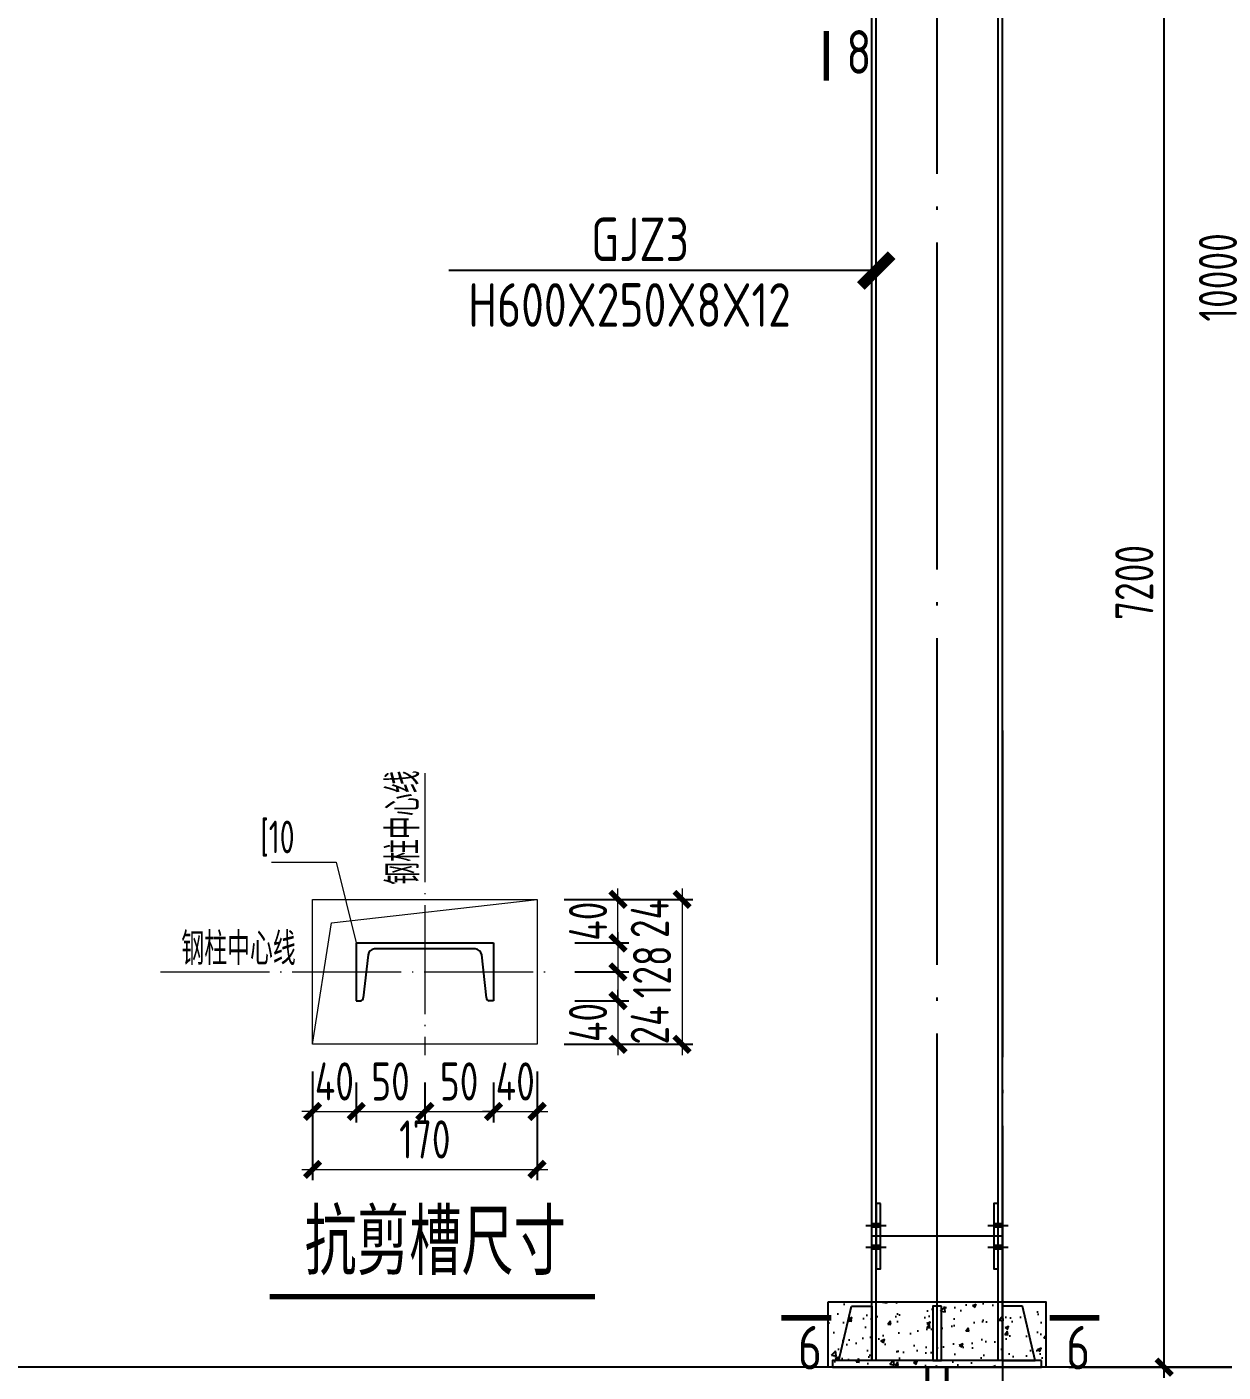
# Model space of a CAD drawing. Extents: x -2746917 to -971774, y -3334247 to -3250358.
# Drawn here: x -995116 to -984136, y -3302149 to -3289804 of the extents above; entities that cross this region are included whole.
import ezdxf
from ezdxf.enums import TextEntityAlignment as Align

# ---------------------------------------------------------------- set-up
doc = ezdxf.new("R2010")
doc.units = 0
doc.header["$LTSCALE"] = 1000
doc.header["$MEASUREMENT"] = 0
doc.header["$PDMODE"] = 35
doc.linetypes.add('4', pattern=[5, 1.5, -1, 1.5, -1])
doc.linetypes.add('DOTE', pattern=[2.42, 2, -0.2, 0.02, -0.2])
doc.layers.get('0').update_dxf_attribs({"linetype": 'CONTINUOUS'})
doc.layers.get('Defpoints').update_dxf_attribs({"linetype": 'CONTINUOUS'})
for name, color, linetype in [('10', 7, 'CONTINUOUS'), ('AXIS', 253, 'DOTE'), ('BEAM_CON', 4, 'CONTINUOUS'), ('COLU', 7, 'CONTINUOUS'), ('DIM', 3, 'CONTINUOUS'), ('HATCH', 254, 'CONTINUOUS'), ('NUM', 7, 'CONTINUOUS'), ('REIN', 1, 'CONTINUOUS'), ('TEXT', 7, 'CONTINUOUS'), ('THIN', 7, 'CONTINUOUS'), ('WALL', 5, 'CONTINUOUS'), ('钢板标注', 253, 'CONTINUOUS')]:
    doc.layers.add(name, color=color, linetype=linetype)
doc.styles.add('SJQYTEXTSTYLE', font='GBXWXT.shx', dxfattribs={"bigfont": 'GBHZFS.shx'})
doc.styles.add('TSSD_Dimension', font='tssdeng.shx', dxfattribs={"width": 0.75, "bigfont": 'Hztxt.shx'})
doc.styles.add('TSSD_Norm', font='tssdeng.shx', dxfattribs={"width": 0.75, "bigfont": 'hztxt.shx'})
doc.styles.add('TSSD_Rein', font='Tssdeng.shx', dxfattribs={"width": 0.75, "bigfont": 'hztxt.shx'})
doc.dimstyles.new('SJQY_30_100', dxfattribs={"dimtxt": 350, "dimasz": 100, "dimexe": 250, "dimexo": 250, "dimgap": 100, "dimtad": 1, "dimdec": 0, "dimlfac": 0.3, "dimzin": 0, "dimdsep": 46, "dimtxsty": 'SJQYTEXTSTYLE', "dimblk": 'ARCHTICK', "dimcen": 0, "dimclrd": 256, "dimclre": 256, "dimclrt": 256, "dimadec": 0, "dimazin": 0, "dimtfac": 1, "dimtdec": 0, "dimtix": 1, "dimtmove": 2, "dimatfit": 1, "dimldrblk": 'ARCHTICK', "dimfxl": 1, "dimtvp": 1, "dimtolj": 1, "dimtzin": 0, "dimlwd": -1, "dimlwe": -1, "dimarcsym": 0})
doc.dimstyles.new('TSSD_10_100', dxfattribs={"dimtxt": 350, "dimasz": 100, "dimexe": 100, "dimexo": 250, "dimgap": 100, "dimtad": 1, "dimdec": 0, "dimlfac": 0.1, "dimzin": 0, "dimdsep": 46, "dimtxsty": 'TSSD_Dimension', "dimblk": 'ARCHTICK', "dimcen": 0, "dimdle": 100, "dimclrt": 7, "dimadec": 0, "dimazin": 0, "dimtfac": 1, "dimtdec": 0, "dimtix": 1, "dimtmove": 2, "dimatfit": 3, "dimldrblk": 'ARCHTICK', "dimfxl": 1, "dimtolj": 1, "dimtzin": 0, "dimlwd": 5, "dimarcsym": 0})
doc.dimstyles.new('TSSD_50_100', dxfattribs={"dimtxt": 350, "dimasz": 100, "dimexe": 100, "dimexo": 250, "dimgap": 100, "dimtad": 1, "dimdec": 0, "dimlfac": 0.5, "dimzin": 0, "dimdsep": 46, "dimtxsty": 'TSSD_Dimension', "dimblk": 'ARCHTICK', "dimcen": 0, "dimdle": 100, "dimclrt": 7, "dimadec": 0, "dimazin": 0, "dimtfac": 1, "dimtdec": 0, "dimtix": 1, "dimtmove": 2, "dimatfit": 3, "dimfxl": 1, "dimtolj": 1, "dimtzin": 0, "dimarcsym": 0})

# ---------------------------------------------------------------- blocks, each defined once
blk = doc.blocks.new('_ArchTick')
at = {"color": 0, "const_width": 0.5}
blk.add_lwpolyline([(-0.707, -0.707), (0.707, 0.707)], dxfattribs=at)
blk = doc.blocks.new('*D82')
at = {"layer": 'Defpoints', "color": 0, "ltscale": 1.5}
for p in [(-985725, -3287703), (-984676, -3287703), (-985725, -3302103, 1)]:
    blk.add_point(p, dxfattribs=at)
at = {"layer": 'DIM', "color": 0, "lineweight": -2, "ltscale": 1.5}
for p, q in [((-984676, -3302203), (-984676, -3287603)), ((-985475, -3287703), (-984576, -3287703)), ((-985475, -3302103), (-984576, -3302103))]:
    blk.add_line(p, q, dxfattribs=at)
at = {"layer": 'DIM', "color": 0, "lineweight": -2, "ltscale": 1.5, "xscale": 100, "yscale": 100, "zscale": 100}
for p, rotation in [((-984676, -3287703), 90), ((-984676, -3302103), 270)]:
    blk.add_blockref('_ArchTick', p, dxfattribs=dict(at, rotation=rotation))
at = {"layer": 'DIM', "color": 7, "ltscale": 1.5, "insert": (-984951, -3294903), "char_height": 350, "attachment_point": 5, "rotation": 90, "style": 'TSSD_Dimension'}
blk.add_mtext('\\A1;7200', dxfattribs=at)
blk = doc.blocks.new('*D86')
at = {"layer": 'Defpoints', "color": 0, "ltscale": 1.5}
for p in [(-985801, -3282103), (-983908, -3282103), (-985801, -3302103)]:
    blk.add_point(p, dxfattribs=at)
at = {"layer": 'DIM', "color": 0, "lineweight": -2, "ltscale": 1.5}
for p, q in [((-983908, -3302203), (-983908, -3282003)), ((-985551, -3282103), (-983808, -3282103)), ((-985551, -3302103), (-983808, -3302103))]:
    blk.add_line(p, q, dxfattribs=at)
at = {"layer": 'DIM', "color": 0, "lineweight": -2, "ltscale": 1.5, "xscale": 100, "yscale": 100, "zscale": 100}
for p, rotation in [((-983908, -3282103), 90), ((-983908, -3302103), 270)]:
    blk.add_blockref('_ArchTick', p, dxfattribs=dict(at, rotation=rotation))
at = {"layer": 'DIM', "color": 7, "ltscale": 1.5, "insert": (-984183, -3292103), "char_height": 350, "attachment_point": 5, "rotation": 90, "style": 'TSSD_Dimension'}
blk.add_mtext('\\A1;10000', dxfattribs=at)
blk = doc.blocks.new('A$C77486477')
at = {"layer": '钢板标注', "color": 1, "linetype": '4'}
for p, q in [((-543.9, 23.3, 1102), (-543.9, -241.7, 1102)), ((-543.9, 23.3, 1102), (86.1, 23.3, 1102)), ((86.1, 23.3, 1102), (86.1, -241.7, 1102)), ((-489.7, -31.6, 1102), (-512.1, -228, 1102)), ((1.8, -4.2, 1102), (-459.5, -4.2, 1102)), ((54.4, -228, 1102), (32, -31.6, 1102)), ((-543.9, -241.7, 1102), (-524.5, -241.7, 1102)), ((86.1, -241.7, 1102), (66.8, -241.7, 1102))]:
    blk.add_line(p, q, dxfattribs=at)
at = {"layer": '钢板标注'}
for centre, radius, start, end in [((-457.6, -36.7, 1102), 32.6, 93.40841, 170.88105), ((-0.2, -36.7, 1102), 32.6, 9.11896, 86.59162), ((-523.7, -230, 1102), 11.8, 266.23489, 9.47589), ((66, -230, 1102), 11.8, 170.5243, 273.76496)]:
    blk.add_arc(centre, radius, start, end, dxfattribs=at)
blk = doc.blocks.new('*D868')
at = {"layer": 'Defpoints', "color": 0}
for p in [(-990335, -3298211), (-990335, -3298476), (-989690, -3298476)]:
    blk.add_point(p, dxfattribs=at)
at = {"layer": 'DIM', "color": 0, "lineweight": -2}
for p, q in [((-990085, -3298211), (-989590, -3298211)), ((-990085, -3298476), (-989590, -3298476))]:
    blk.add_line(p, q, dxfattribs=at)
at = {"layer": 'DIM', "color": 0, "lineweight": 5}
blk.add_line((-989690, -3298111), (-989690, -3298576), dxfattribs=at)
at = {"layer": 'DIM', "color": 0, "lineweight": 5, "xscale": 100, "yscale": 100, "zscale": 100}
for p, rotation in [((-989690, -3298211), 90), ((-989690, -3298476), 270)]:
    blk.add_blockref('_ArchTick', p, dxfattribs=dict(at, rotation=rotation))
at = {"layer": 'DIM', "color": 7, "lineweight": 5, "insert": (-989398, -3297987), "char_height": 350, "attachment_point": 5, "rotation": 90, "style": 'TSSD_Dimension'}
blk.add_mtext('\\A1;24', dxfattribs=at)
blk = doc.blocks.new('*D869')
at = {"layer": 'Defpoints', "color": 0}
for p in [(-990335, -3298476), (-990335, -3298741), (-989690, -3298741)]:
    blk.add_point(p, dxfattribs=at)
at = {"layer": 'DIM', "color": 0, "lineweight": 5}
blk.add_line((-989690, -3298376), (-989690, -3298841), dxfattribs=at)
at = {"layer": 'DIM', "color": 0, "lineweight": -2}
for p, q in [((-990085, -3298476), (-989590, -3298476)), ((-990085, -3298741), (-989590, -3298741))]:
    blk.add_line(p, q, dxfattribs=at)
at = {"layer": 'DIM', "color": 0, "lineweight": 5, "xscale": 100, "yscale": 100, "zscale": 100}
for p, rotation in [((-989690, -3298476), 90), ((-989690, -3298741), 270)]:
    blk.add_blockref('_ArchTick', p, dxfattribs=dict(at, rotation=rotation))
at = {"layer": 'DIM', "color": 7, "lineweight": 5, "insert": (-989398, -3298964), "char_height": 350, "attachment_point": 5, "rotation": 90, "style": 'TSSD_Dimension'}
blk.add_mtext('\\A1;24', dxfattribs=at)
blk = doc.blocks.new('*D870')
at = {"layer": 'Defpoints', "color": 0}
for p in [(-990433, -3297811, -384), (-989690, -3297811), (-990331, -3298211)]:
    blk.add_point(p, dxfattribs=at)
at = {"layer": 'DIM', "color": 0, "lineweight": 5}
for p, q in [((-989690, -3297811), (-989690, -3297711)), ((-989690, -3298211), (-989690, -3297811)), ((-989690, -3298211), (-989690, -3298311))]:
    blk.add_line(p, q, dxfattribs=at)
at = {"layer": 'DIM', "color": 0, "lineweight": -2}
for p, q in [((-990183, -3297811), (-989590, -3297811)), ((-990081, -3298211), (-989590, -3298211))]:
    blk.add_line(p, q, dxfattribs=at)
at = {"layer": 'DIM', "color": 0, "lineweight": 5, "xscale": 100, "yscale": 100, "zscale": 100}
for p, rotation in [((-989690, -3297811), 270), ((-989690, -3298211), 90)]:
    blk.add_blockref('_ArchTick', p, dxfattribs=dict(at, rotation=rotation))
at = {"layer": 'DIM', "color": 7, "lineweight": 5, "insert": (-989965, -3298011), "char_height": 350, "attachment_point": 5, "rotation": 90, "style": 'TSSD_Dimension'}
blk.add_mtext('\\A1;40', dxfattribs=at)
blk = doc.blocks.new('*D871')
at = {"layer": 'Defpoints', "color": 0}
for p in [(-990331, -3298741), (-990433, -3299141, -384), (-989690, -3299141)]:
    blk.add_point(p, dxfattribs=at)
at = {"layer": 'DIM', "color": 0, "lineweight": 5}
for p, q in [((-989690, -3298741), (-989690, -3298641)), ((-989690, -3298741), (-989690, -3299141)), ((-989690, -3299141), (-989690, -3299241))]:
    blk.add_line(p, q, dxfattribs=at)
at = {"layer": 'DIM', "color": 0, "lineweight": -2}
for p, q in [((-990081, -3298741), (-989590, -3298741)), ((-990183, -3299141), (-989590, -3299141))]:
    blk.add_line(p, q, dxfattribs=at)
at = {"layer": 'DIM', "color": 0, "lineweight": 5, "xscale": 100, "yscale": 100, "zscale": 100}
for p, rotation in [((-989690, -3298741), 270), ((-989690, -3299141), 90)]:
    blk.add_blockref('_ArchTick', p, dxfattribs=dict(at, rotation=rotation))
at = {"layer": 'DIM', "color": 7, "lineweight": 5, "insert": (-989965, -3298941), "char_height": 350, "attachment_point": 5, "rotation": 90, "style": 'TSSD_Dimension'}
blk.add_mtext('\\A1;40', dxfattribs=at)
blk = doc.blocks.new('*D872')
at = {"layer": 'Defpoints', "color": 0}
for p in [(-992493, -3299141, -192), (-992093, -3299241), (-992093, -3299757)]:
    blk.add_point(p, dxfattribs=at)
at = {"layer": 'DIM', "color": 0, "lineweight": -2}
for p, q in [((-992493, -3299391), (-992493, -3299857)), ((-992093, -3299491), (-992093, -3299857))]:
    blk.add_line(p, q, dxfattribs=at)
at = {"layer": 'DIM', "color": 0, "lineweight": 5}
for p, q in [((-992493, -3299757), (-992593, -3299757)), ((-992493, -3299757), (-992093, -3299757)), ((-992093, -3299757), (-991993, -3299757))]:
    blk.add_line(p, q, dxfattribs=at)
at = {"layer": 'DIM', "color": 0, "lineweight": 5, "xscale": 100, "yscale": 100, "zscale": 100}
blk.add_blockref('_ArchTick', (-992493, -3299757), dxfattribs=at)
at = {"layer": 'DIM', "color": 0, "lineweight": 5, "xscale": 100, "yscale": 100, "zscale": 100, "rotation": 180}
blk.add_blockref('_ArchTick', (-992093, -3299757), dxfattribs=at)
at = {"layer": 'DIM', "color": 7, "lineweight": 5, "insert": (-992293, -3299482), "char_height": 350, "attachment_point": 5, "style": 'TSSD_Dimension'}
blk.add_mtext('\\A1;40', dxfattribs=at)
blk = doc.blocks.new('*D873')
at = {"layer": 'Defpoints', "color": 0}
for p in [(-992093, -3299241), (-991463, -3299241), (-991463, -3299757)]:
    blk.add_point(p, dxfattribs=at)
at = {"layer": 'DIM', "color": 0, "lineweight": -2}
for p, q in [((-992093, -3299491), (-992093, -3299857)), ((-991463, -3299491), (-991463, -3299857))]:
    blk.add_line(p, q, dxfattribs=at)
at = {"layer": 'DIM', "color": 0, "lineweight": 5}
blk.add_line((-992193, -3299757), (-991363, -3299757), dxfattribs=at)
at = {"layer": 'DIM', "color": 0, "lineweight": 5, "xscale": 100, "yscale": 100, "zscale": 100, "rotation": 180}
blk.add_blockref('_ArchTick', (-992093, -3299757), dxfattribs=at)
at = {"layer": 'DIM', "color": 0, "lineweight": 5, "xscale": 100, "yscale": 100, "zscale": 100}
blk.add_blockref('_ArchTick', (-991463, -3299757), dxfattribs=at)
at = {"layer": 'DIM', "color": 7, "lineweight": 5, "insert": (-991778, -3299482), "char_height": 350, "attachment_point": 5, "style": 'TSSD_Dimension'}
blk.add_mtext('\\A1;50', dxfattribs=at)
blk = doc.blocks.new('*D874')
at = {"layer": 'Defpoints', "color": 0}
for p in [(-991463, -3299241), (-990833, -3299241), (-990833, -3299757)]:
    blk.add_point(p, dxfattribs=at)
at = {"layer": 'DIM', "color": 0, "lineweight": -2}
for p, q in [((-991463, -3299491), (-991463, -3299857)), ((-990833, -3299491), (-990833, -3299857))]:
    blk.add_line(p, q, dxfattribs=at)
at = {"layer": 'DIM', "color": 0, "lineweight": 5}
blk.add_line((-991563, -3299757), (-990733, -3299757), dxfattribs=at)
at = {"layer": 'DIM', "color": 0, "lineweight": 5, "xscale": 100, "yscale": 100, "zscale": 100, "rotation": 180}
blk.add_blockref('_ArchTick', (-991463, -3299757), dxfattribs=at)
at = {"layer": 'DIM', "color": 0, "lineweight": 5, "xscale": 100, "yscale": 100, "zscale": 100}
blk.add_blockref('_ArchTick', (-990833, -3299757), dxfattribs=at)
at = {"layer": 'DIM', "color": 7, "lineweight": 5, "insert": (-991148, -3299482), "char_height": 350, "attachment_point": 5, "style": 'TSSD_Dimension'}
blk.add_mtext('\\A1;50', dxfattribs=at)
blk = doc.blocks.new('*D875')
at = {"layer": 'Defpoints', "color": 0}
for p in [(-990433, -3299141, -192), (-990833, -3299241), (-990433, -3299757)]:
    blk.add_point(p, dxfattribs=at)
at = {"layer": 'DIM', "color": 0, "lineweight": -2}
for p, q in [((-990433, -3299391), (-990433, -3299857)), ((-990833, -3299491), (-990833, -3299857))]:
    blk.add_line(p, q, dxfattribs=at)
at = {"layer": 'DIM', "color": 0, "lineweight": 5}
for p, q in [((-990833, -3299757), (-990933, -3299757)), ((-990833, -3299757), (-990433, -3299757)), ((-990433, -3299757), (-990333, -3299757))]:
    blk.add_line(p, q, dxfattribs=at)
at = {"layer": 'DIM', "color": 0, "lineweight": 5, "xscale": 100, "yscale": 100, "zscale": 100}
blk.add_blockref('_ArchTick', (-990833, -3299757), dxfattribs=at)
at = {"layer": 'DIM', "color": 0, "lineweight": 5, "xscale": 100, "yscale": 100, "zscale": 100, "rotation": 180}
blk.add_blockref('_ArchTick', (-990433, -3299757), dxfattribs=at)
at = {"layer": 'DIM', "color": 7, "lineweight": 5, "insert": (-990633, -3299482), "char_height": 350, "attachment_point": 5, "style": 'TSSD_Dimension'}
blk.add_mtext('\\A1;40', dxfattribs=at)
blk = doc.blocks.new('*D876')
at = {"layer": 'Defpoints', "color": 0}
for p in [(-992493, -3299141, -192), (-990433, -3299141, -192), (-990433, -3300289)]:
    blk.add_point(p, dxfattribs=at)
at = {"layer": 'DIM', "color": 0, "lineweight": -2}
for p, q in [((-992493, -3299391), (-992493, -3300389)), ((-990433, -3299391), (-990433, -3300389))]:
    blk.add_line(p, q, dxfattribs=at)
at = {"layer": 'DIM', "color": 0, "lineweight": 5}
blk.add_line((-992593, -3300289), (-990333, -3300289), dxfattribs=at)
at = {"layer": 'DIM', "color": 0, "lineweight": 5, "xscale": 100, "yscale": 100, "zscale": 100, "rotation": 180}
blk.add_blockref('_ArchTick', (-992493, -3300289), dxfattribs=at)
at = {"layer": 'DIM', "color": 0, "lineweight": 5, "xscale": 100, "yscale": 100, "zscale": 100}
blk.add_blockref('_ArchTick', (-990433, -3300289), dxfattribs=at)
at = {"layer": 'DIM', "color": 7, "lineweight": 5, "insert": (-991463, -3300014), "char_height": 350, "attachment_point": 5, "style": 'TSSD_Dimension'}
blk.add_mtext('\\A1;170', dxfattribs=at)
blk = doc.blocks.new('*D877')
at = {"layer": 'Defpoints', "color": 0}
for p in [(-990433, -3297811, -192), (-990433, -3299141, -192), (-989102, -3299141)]:
    blk.add_point(p, dxfattribs=at)
at = {"layer": 'DIM', "color": 0, "lineweight": 5}
blk.add_line((-989102, -3297711), (-989102, -3299241), dxfattribs=at)
at = {"layer": 'DIM', "color": 0, "lineweight": -2}
for p, q in [((-990183, -3297811), (-989002, -3297811)), ((-990183, -3299141), (-989002, -3299141))]:
    blk.add_line(p, q, dxfattribs=at)
at = {"layer": 'DIM', "color": 0, "lineweight": 5, "xscale": 100, "yscale": 100, "zscale": 100}
for p, rotation in [((-989102, -3297811), 90), ((-989102, -3299141), 270)]:
    blk.add_blockref('_ArchTick', p, dxfattribs=dict(at, rotation=rotation))
at = {"layer": 'DIM', "color": 7, "lineweight": 5, "insert": (-989377, -3298476), "char_height": 350, "attachment_point": 5, "rotation": 90, "style": 'TSSD_Dimension'}
blk.add_mtext('\\A1;128', dxfattribs=at)

msp = doc.modelspace()

# ---------------------------------------------------------------- hatches: boundary and pattern name
at = {"layer": 'HATCH', "ltscale": 1.5}
h = msp.add_hatch(dxfattribs=at)
h.set_pattern_fill('CONCRETE', color=251, scale=50, style=0)
h.set_pattern_definition([(50, (-21844.63, -155097), (358.63009, -31.376067), [37.5, -412.5]), (355, (-21844.63, -155097), (-69.375667, 376.096067), [30, -330]), (100.4514, (-21814.74, -155099.6), (289.25469, 344.71977), [31.870095, -350.571056]), (46.1842, (-21844.63, -154997), (533.620524, -82.75951), [56.25, -618.75]), (96.6356, (-21800.16, -155003.9), (467.33135, 487.058935), [47.80514, -525.8565]), (351.1842, (-21844.63, -154997), (467.33097, 487.0593), [45, -495]), (21, (-21794.63, -155022), (298.453526, -201.309445), [37.5, -412.5]), (326, (-21794.63, -155022), (121.657666, 362.575023), [30, -330]), (71.4514, (-21769.76, -155038.77), (420.111314, 161.26525), [31.870095, -350.571056]), (37.5, (-21844.63, -155097), (6.0799277, 166.446927), [0, -326, 0, -335, 0, -331.25]), (7.5, (-21844.63, -155097), (131.534769, 197.205856), [0, -191, 0, -318.5, 0, -126.25]), (327.5, (-21956.13, -155097), (266.911218, -11.277436), [0, -125, 0, -390, 0, -517.5]), (317.5, (-22006.13, -155097), (291.593085, 50.052491), [0, -162.5, 0, -259, 0, -367.5])])
h.paths.add_polyline_path([(-985761.42, -3301502.8), (-987761.42, -3301502.8), (-987761.42, -3302102.8), (-985761.42, -3302102.8)])

# ---------------------------------------------------------------- linework, layer by layer
at = {"layer": '10', "color": 6, "const_width": 51.43}
for points in [[(-987777.57, -3290299.15), (-987777.57, -3289842.01)], [(-988189.85, -3301650.54), (-987732.71, -3301650.54)], [(-985727.92, -3301650.54), (-985270.78, -3301650.54)]]:
    msp.add_lwpolyline(points, dxfattribs=at)
at = {"layer": 'AXIS', "ltscale": 1.5}
for p, q in [((-986761.42, -3302042.8), (-986761.42, -3282102.8)), ((-986161.42, -3296260.24), (-986161.42, -3302704.94)), ((-986161.42, -3300902.8), (-987361.42, -3300902.8))]:
    msp.add_line(p, q, dxfattribs=at)
at = {"layer": 'AXIS', "lineweight": 5, "ltscale": 0.5}
for p, q in [((-991462.72, -3296652.95, -384), (-991462.72, -3299240.67, -384)), ((-993889.48, -3298475.67, -384), (-990332.71, -3298475.67, -384))]:
    msp.add_line(p, q, dxfattribs=at)
at = {"layer": 'BEAM_CON', "ltscale": 1.5}
for p, q in [((-987361.42, -3302042.8), (-987361.42, -3282023)), ((-987321.42, -3302042.8), (-987321.42, -3282027)), ((-986201.42, -3302042.8), (-986201.42, -3282102.8)), ((-986161.42, -3302042.8), (-986161.42, -3282102.8)), ((-987414.83, -3300802.8), (-987228.01, -3300802.8)), ((-986294.83, -3300802.8), (-986108.01, -3300802.8)), ((-987414.83, -3301002.8), (-987228.01, -3301002.8)), ((-986294.83, -3301002.8), (-986108.01, -3301002.8)), ((-987361.42, -3302102.8), (-986161.42, -3302102.8))]:
    msp.add_line(p, q, dxfattribs=at)
for points in [[(-987281.42, -3300602.8), (-987321.42, -3300602.8), (-987321.42, -3301202.8), (-987281.42, -3301202.8)], [(-986201.42, -3300602.8), (-986241.42, -3300602.8), (-986241.42, -3301202.8), (-986201.42, -3301202.8)], [(-987546.29, -3301542.8), (-987361.42, -3301542.8), (-987361.42, -3302042.8), (-987661.42, -3302042.8)], [(-986721.42, -3301542.8), (-986801.42, -3301542.8), (-986801.42, -3302042.8), (-986721.42, -3302042.8)], [(-985976.54, -3301542.8), (-986161.42, -3301542.8), (-986161.42, -3302042.8), (-985861.42, -3302042.8)], [(-985801.42, -3302042.8), (-987721.42, -3302042.8), (-987721.42, -3302102.8), (-985801.42, -3302102.8)], [(-986661.42, -3302102.8), (-986861.42, -3302102.8), (-986861.42, -3302302.8), (-986661.42, -3302302.8)], [(-986681.42, -3302102.8), (-986841.42, -3302102.8), (-986841.42, -3302302.8), (-986681.42, -3302302.8)]]:
    msp.add_lwpolyline(points, close=True, dxfattribs=at)
at = {"layer": 'COLU', "lineweight": 5}
for p, q in [((-992871.7, -3297469.25), (-992276.2, -3297469.25)), ((-992276.2, -3297469.25), (-992092.72, -3298210.67, -384)), ((-992321.03, -3298024.68, -192), (-990432.71, -3297810.67, -384)), ((-992492.72, -3299140.67, -384), (-992321.03, -3298024.68, -192))]:
    msp.add_line(p, q, dxfattribs=at)
at = {"layer": 'COLU', "lineweight": 5, "elevation": -384}
msp.add_lwpolyline([(-992492.72, -3297810.67), (-990432.71, -3297810.67), (-990432.71, -3299140.67), (-992492.72, -3299140.67)], close=True, dxfattribs=at)
at = {"layer": 'COLU', "color": 251}
msp.add_lwpolyline([(-987761.42, -3301502.8), (-985761.42, -3301502.8), (-985761.42, -3302102.8), (-987761.42, -3302102.8)], close=True, dxfattribs=at)
at = {"layer": 'NUM', "const_width": 50, "elevation": -192}
msp.add_lwpolyline([(-989899.95, -3301457.29), (-992887.19, -3301457.29)], dxfattribs=at)
at = {"layer": 'REIN', "color": 4, "const_width": 50}
for points in [[(-987361.42, -3300802.8), (-987281.42, -3300802.8)], [(-986241.42, -3300802.8), (-986161.42, -3300802.8)], [(-987361.42, -3301002.8), (-987281.42, -3301002.8)], [(-986241.42, -3301002.8), (-986161.42, -3301002.8)]]:
    msp.add_lwpolyline(points, dxfattribs=at)
at = {"layer": 'WALL', "color": 4}
msp.add_line((-983712.98, -3302102.8), (-1047490.38, -3302102.8), dxfattribs=at)

# ---------------------------------------------------------------- block references
at = {"layer": 'COLU', "lineweight": 5, "xscale": 2, "yscale": 2, "zscale": 2}
msp.add_blockref('A$C77486477', (-991004.97, -3298257.26, -2588), dxfattribs=at)

# ---------------------------------------------------------------- texts
at = {"layer": '10', "color": 6, "style": 'TSSD_Rein', "width": 0.8}
for s, p in [('8', (-987593.74, -3290234.8)), ('6', (-988038.5, -3302124.94)), ('6', (-985576.57, -3302124.94))]:
    msp.add_text(s, height=400, dxfattribs=at).set_placement(p)
at = {"layer": 'TEXT', "color": 6, "style": 'TSSD_Norm', "width": 0.8}
msp.add_text('GJZ3', height=400, dxfattribs=at).set_placement((-989937.71, -3291953.82))
at = {"layer": 'TEXT', "style": 'TSSD_Norm', "width": 0.8}
msp.add_text('H600X250X8X12', height=400, dxfattribs=at).set_placement((-991064.45, -3292556.08))
at = {"layer": 'TEXT', "lineweight": 5, "style": 'TSSD_Rein', "width": 0.7}
msp.add_text('钢柱中心线', height=300, rotation=90, dxfattribs=at).set_placement((-991513.06, -3297677.35, -144))
for s, p in [('[10', (-992973.73, -3297388.11)), ('钢柱中心线', (-993698.06, -3298414.85, -144))]:
    msp.add_text(s, height=300, dxfattribs=at).set_placement(p)
at = {"layer": 'TEXT', "lineweight": 5, "style": 'TSSD_Rein', "width": 0.8}
msp.add_text('抗剪槽尺寸', height=600, dxfattribs=at).set_placement((-991366.88, -3301257.29, -192), align=Align.CENTER)

# ---------------------------------------------------------------- dimensions: what is measured, and where the dimension line sits
at = {"layer": 'DIM', "ltscale": 1.5}
for base, p1, p2, picture, middle in [((-983908.41, -3282102.8), (-985801.42, -3302102.8), (-985801.42, -3282102.8), '*D86', (-984183.41, -3292102.8)), ((-984675.76, -3287702.81, -1.2), (-985725.42, -3302102.8), (-985725.42, -3287702.81, -1.2), '*D82', (-984950.76, -3294902.8, -1.2))]:
    dim = msp.add_linear_dim(base=base, p1=p1, p2=p2, angle=90, dimstyle='TSSD_50_100', dxfattribs=at)
    dim.commit()
    dim.dimension.update_dxf_attribs({"geometry": picture, "text_midpoint": middle})
at = {"layer": 'DIM', "lineweight": 5}
for base, p1, p2, angle, picture, middle in [((-989689.79, -3297810.67), (-990331.04, -3298210.67), (-990432.71, -3297810.67, -384), 90, '*D870', (-989964.79, -3298010.67)), ((-989689.79, -3299140.67), (-990331.04, -3298740.67), (-990432.71, -3299140.67, -384), 270, '*D871', (-989964.79, -3298940.67))]:
    dim = msp.add_linear_dim(base=base, p1=p1, p2=p2, angle=angle, dimstyle='TSSD_10_100', dxfattribs=at)
    dim.commit()
    dim.dimension.update_dxf_attribs({"geometry": picture, "text_midpoint": middle})
dim = msp.add_linear_dim(base=(-989101.75, -3299140.67, -192), p1=(-990432.71, -3297810.67, -384), p2=(-990432.71, -3299140.67, -384), angle=90, text='128', dimstyle='TSSD_10_100', dxfattribs=at)
dim.commit()
dim.dimension.update_dxf_attribs({"geometry": '*D877', "text_midpoint": (-989376.75, -3298475.67, -192)})
for base, p1, p2, picture, middle in [((-989689.79, -3298475.67), (-990335.07, -3298210.67), (-990335.07, -3298475.67), '*D868', (-989398.12, -3297987.32)), ((-989689.79, -3298740.67), (-990335.07, -3298475.67), (-990335.07, -3298740.67), '*D869', (-989398.12, -3298964.02))]:
    dim = msp.add_linear_dim(base=base, p1=p1, p2=p2, angle=90, text='24', dimstyle='TSSD_10_100', dxfattribs=at)
    dim.commit()
    dim.dimension.update_dxf_attribs({"geometry": picture, "text_midpoint": middle, "dimtype": 160})
for base, p1, p2, picture, middle in [((-992092.72, -3299756.83, -192), (-992492.72, -3299140.67, -384), (-992092.72, -3299240.67, -192), '*D872', (-992292.72, -3299481.83, -192)), ((-990432.71, -3299756.83, -192), (-990832.71, -3299240.67, -192), (-990432.71, -3299140.67, -384), '*D875', (-990632.71, -3299481.83, -192))]:
    dim = msp.add_linear_dim(base=base, p1=p1, p2=p2, dimstyle='TSSD_10_100', dxfattribs=at)
    dim.commit()
    dim.dimension.update_dxf_attribs({"geometry": picture, "text_midpoint": middle})
for base, p1, p2, text, picture, middle in [((-990432.71, -3300289.2, -192), (-992492.72, -3299140.67, -384), (-990432.71, -3299140.67, -384), '170', '*D876', (-991462.72, -3300014.2, -192)), ((-991462.72, -3299756.83, -192), (-992092.72, -3299240.67, -192), (-991462.72, -3299240.67, -192), '50', '*D873', (-991777.72, -3299481.83, -192)), ((-990832.71, -3299756.83, -192), (-991462.72, -3299240.67, -192), (-990832.71, -3299240.67, -192), '50', '*D874', (-991147.72, -3299481.83, -192))]:
    dim = msp.add_linear_dim(base=base, p1=p1, p2=p2, text=text, dimstyle='TSSD_10_100', dxfattribs=at)
    dim.commit()
    dim.dimension.update_dxf_attribs({"geometry": picture, "text_midpoint": middle})

# ---------------------------------------------------------------- leaders
at = {"layer": 'THIN', "lineweight": 5}
msp.add_leader([(-987318.93, -3292040.06), (-991242.52, -3292040.06)], dimstyle='SJQY_30_100', override={"dimasz": 200}, dxfattribs=at)

doc.saveas('drawing.dxf')
